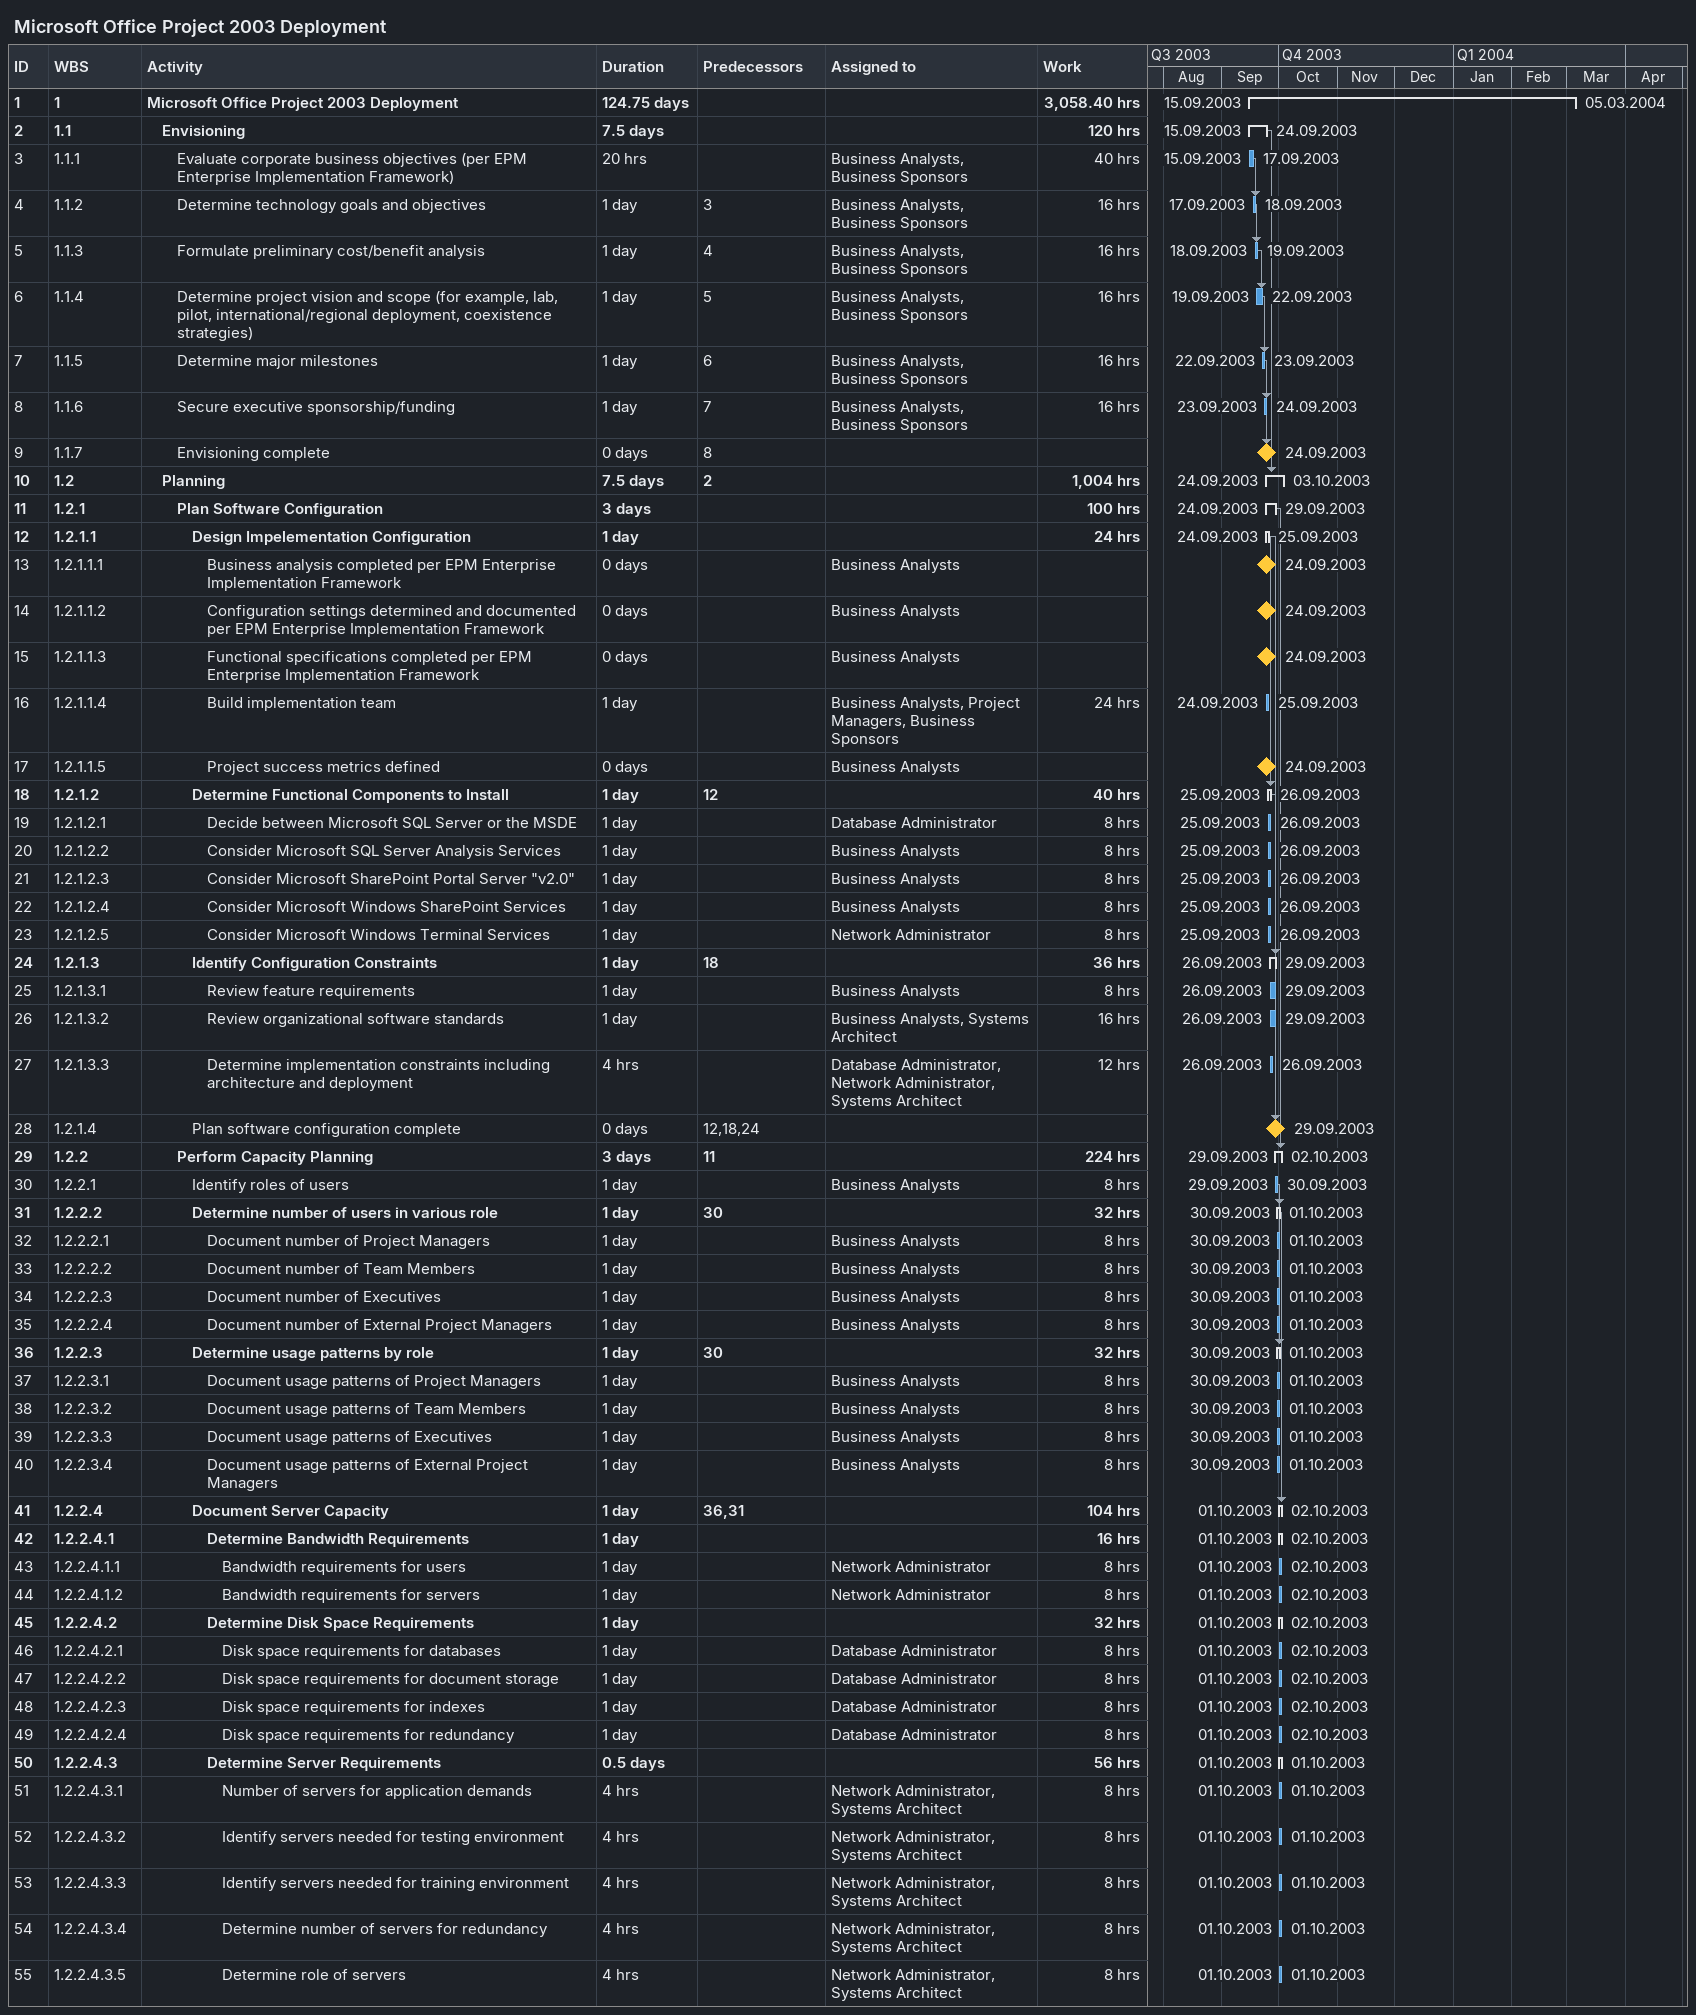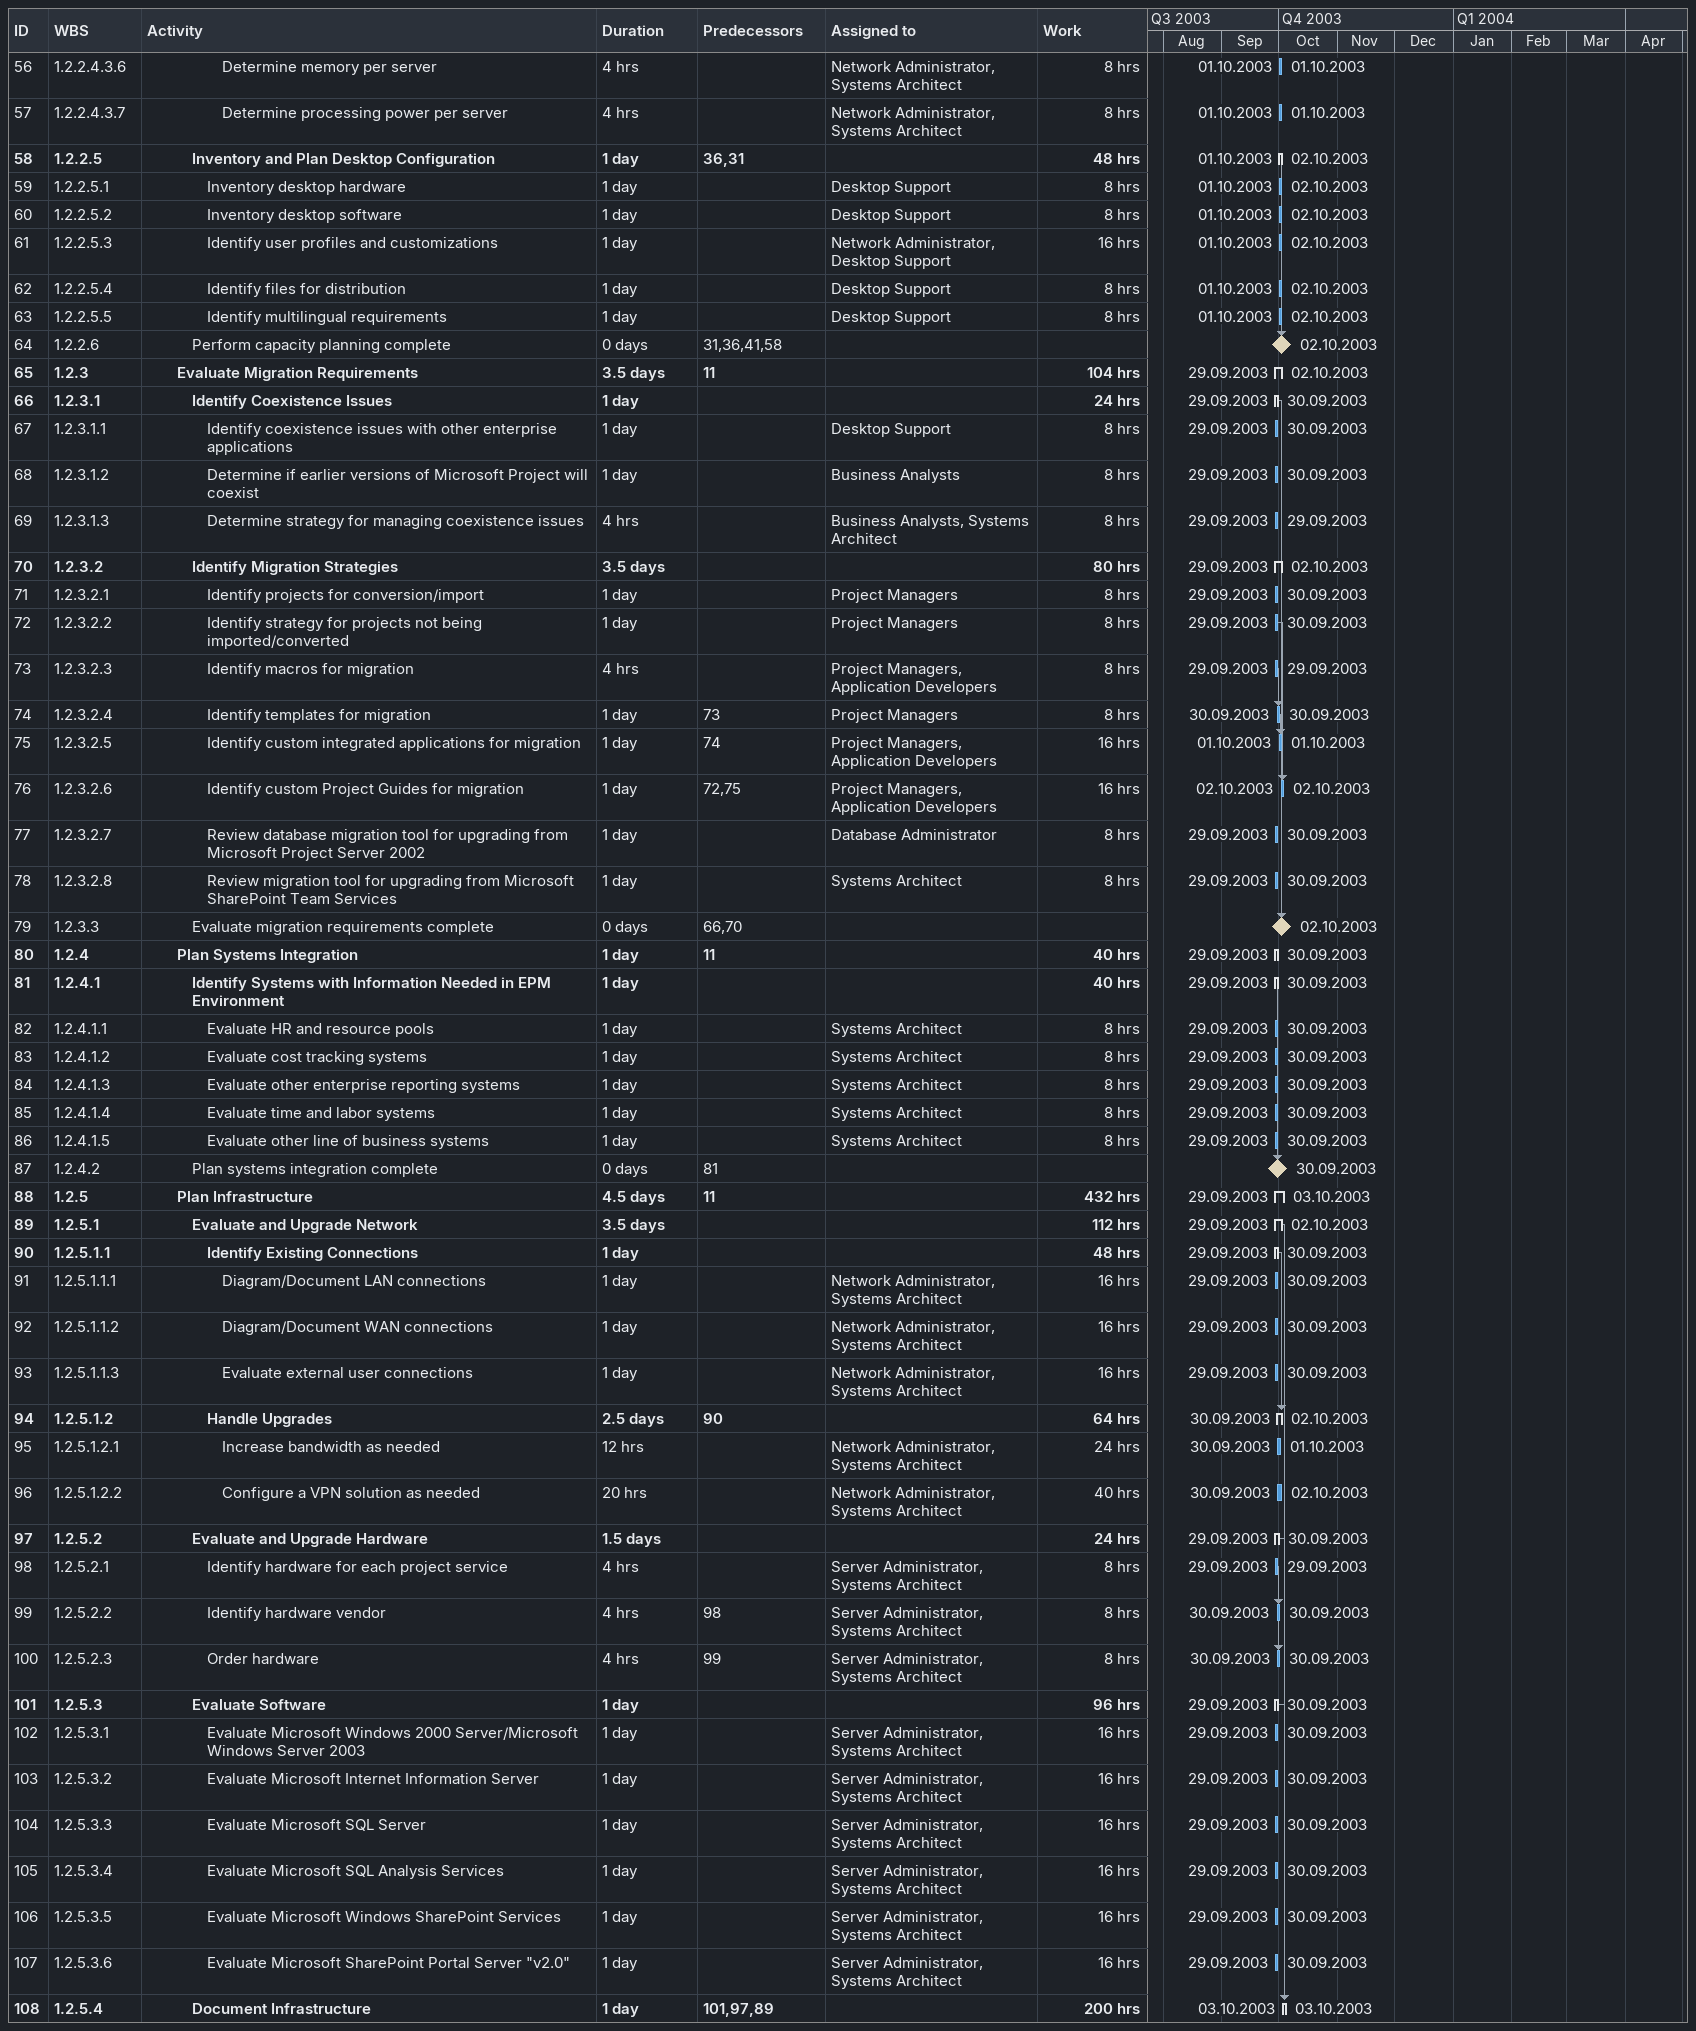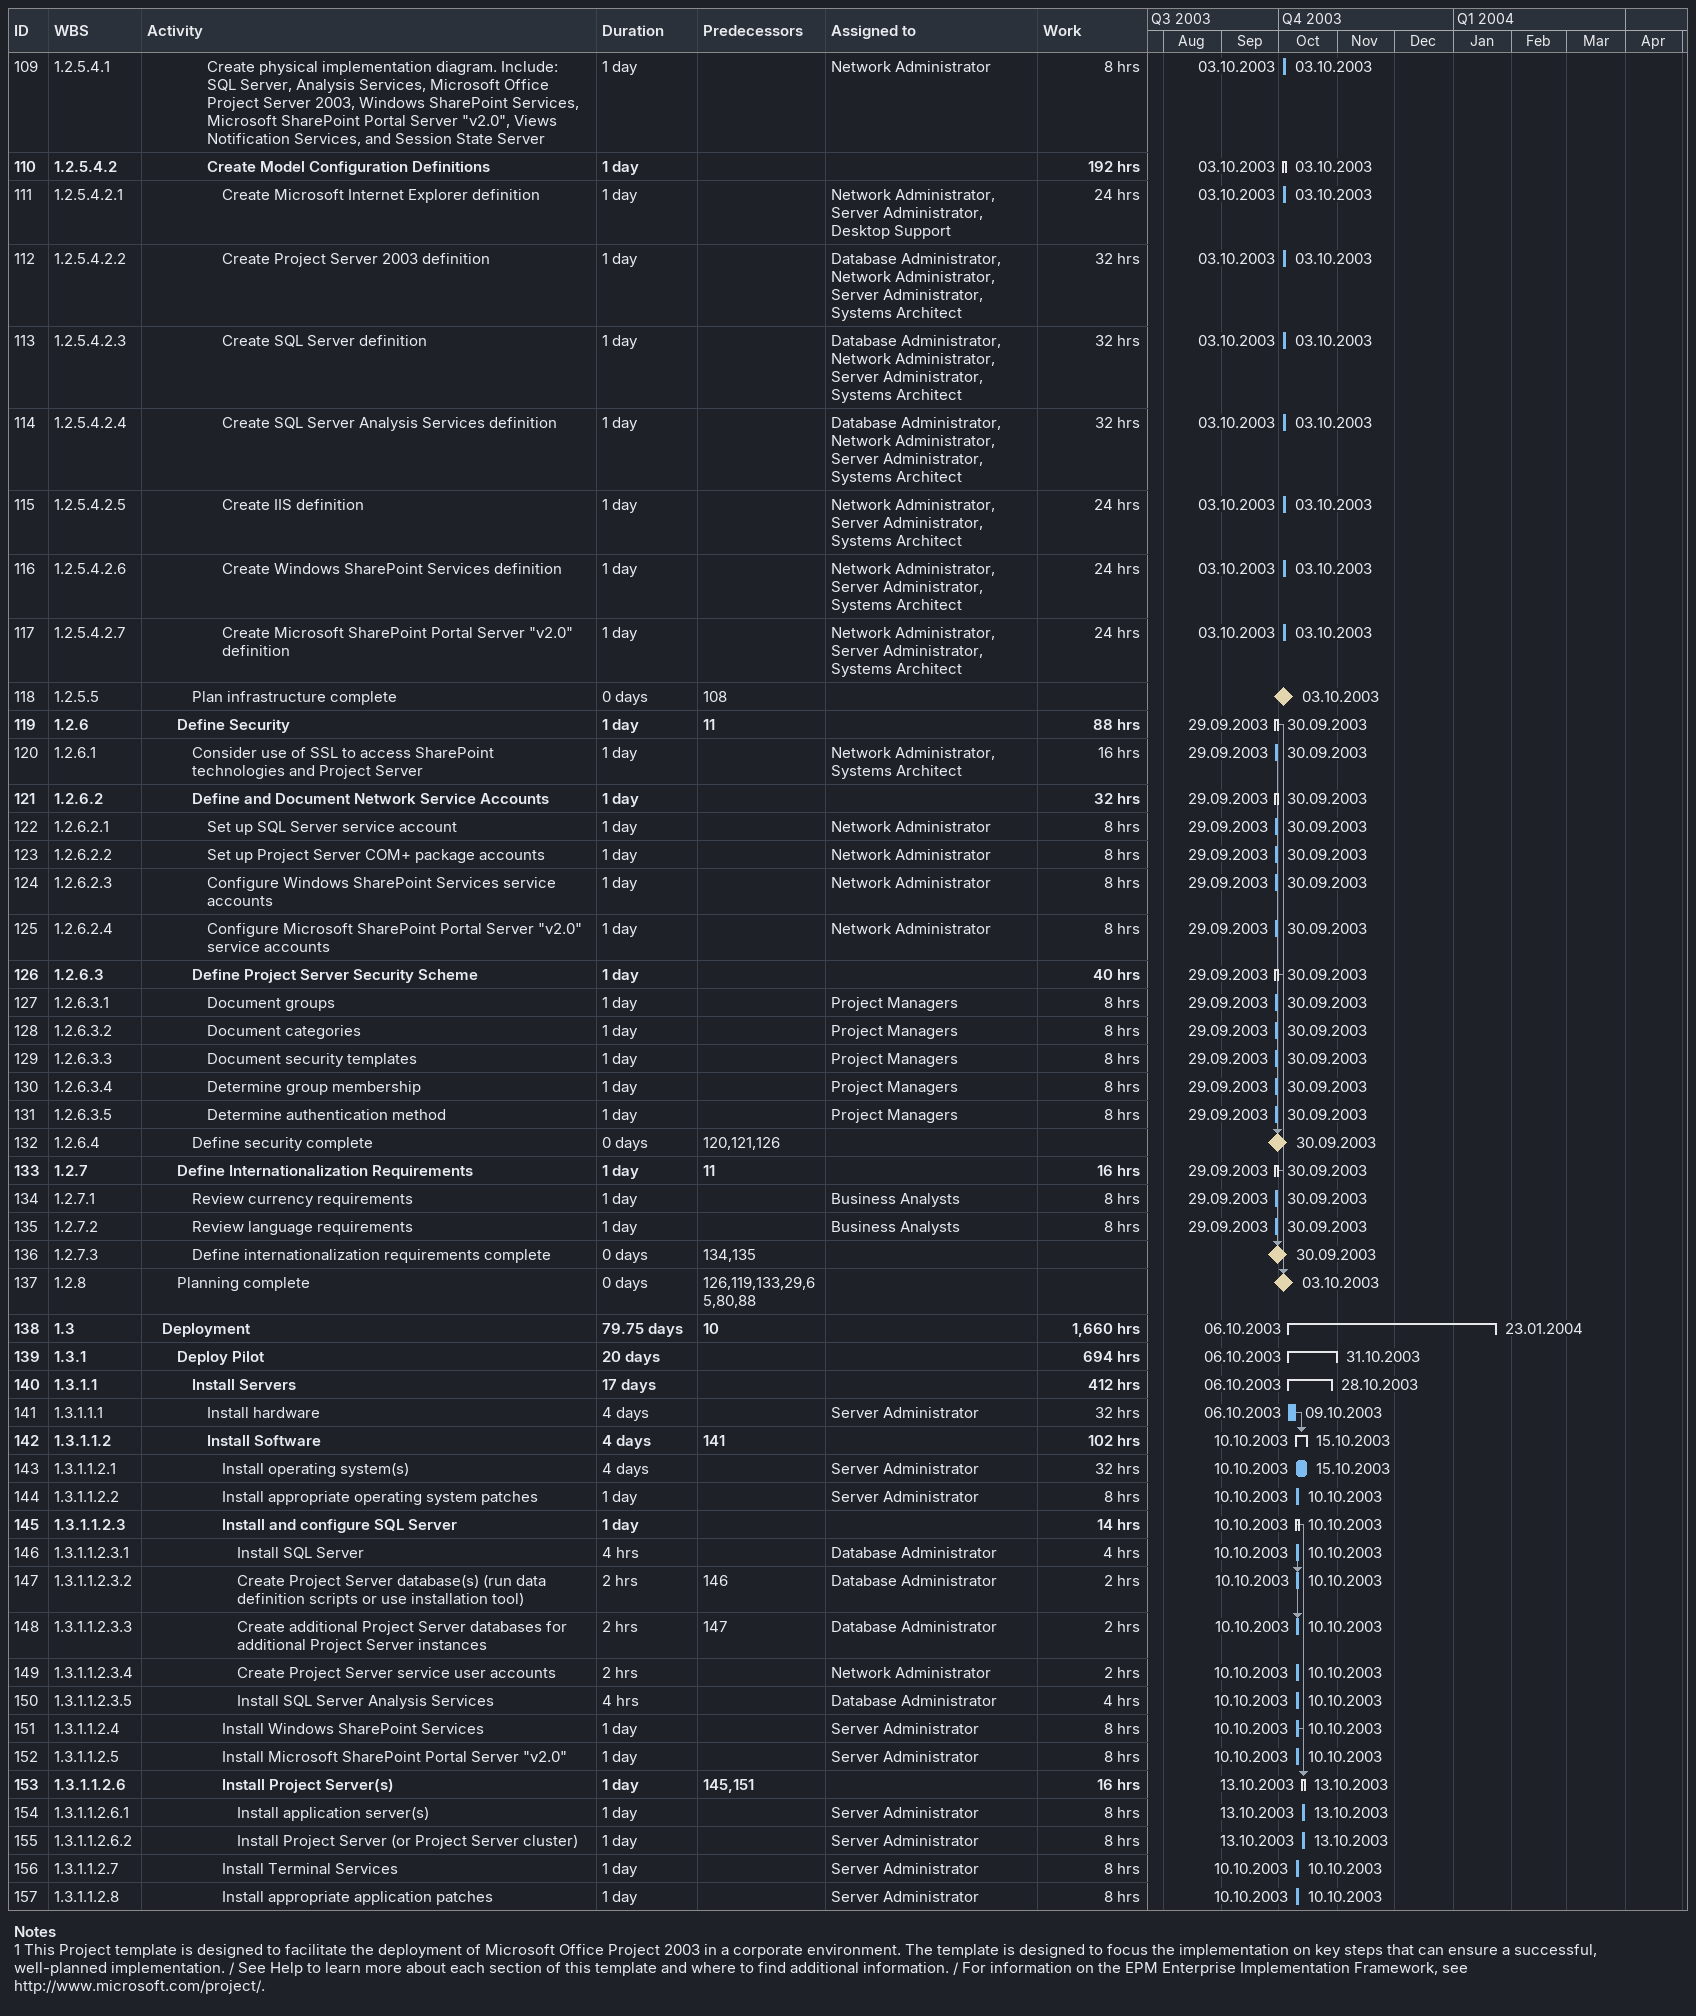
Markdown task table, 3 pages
Microsoft Office Project 2003 Deployment

| ID | WBS | Task | Duration | Start | Finish | Predecessors | Resources | Work (h) |
|---|---|---|---|---|---|---|---|---|
| 1 | 1 | **Microsoft Office Project 2003 Deployment** | 124.75d | 2003-09-15 | 2004-03-05 |  |  | 3058.40 |
| 2 | 1.1 | **Envisioning** | 7.5d | 2003-09-15 | 2003-09-24 |  |  | 120 |
| 3 | 1.1.1 | Evaluate corporate business objectives (per EPM Enterprise Implementation Framework) | 20h | 2003-09-15 | 2003-09-17 |  | Business Analysts, Business Sponsors | 40 |
| 4 | 1.1.2 | Determine technology goals and objectives | 1d | 2003-09-17 | 2003-09-18 | 3 | Business Analysts, Business Sponsors | 16 |
| 5 | 1.1.3 | Formulate preliminary cost/benefit analysis | 1d | 2003-09-18 | 2003-09-19 | 4 | Business Analysts, Business Sponsors | 16 |
| 6 | 1.1.4 | Determine project vision and scope (for example, lab, pilot, international/regional deployment, coexistence strategies) | 1d | 2003-09-19 | 2003-09-22 | 5 | Business Analysts, Business Sponsors | 16 |
| 7 | 1.1.5 | Determine major milestones | 1d | 2003-09-22 | 2003-09-23 | 6 | Business Analysts, Business Sponsors | 16 |
| 8 | 1.1.6 | Secure executive sponsorship/funding | 1d | 2003-09-23 | 2003-09-24 | 7 | Business Analysts, Business Sponsors | 16 |
| 9 | 1.1.7 | Envisioning complete | 0d | 2003-09-24 | 2003-09-24 | 8 |  |  |
| 10 | 1.2 | **Planning** | 7.5d | 2003-09-24 | 2003-10-03 | 2 |  | 1004 |
| 11 | 1.2.1 | **Plan Software Configuration** | 3d | 2003-09-24 | 2003-09-29 |  |  | 100 |
| 12 | 1.2.1.1 | **Design Impelementation Configuration** | 1d | 2003-09-24 | 2003-09-25 |  |  | 24 |
| 13 | 1.2.1.1.1 | Business analysis completed per EPM Enterprise Implementation Framework | 0d | 2003-09-24 | 2003-09-24 |  | Business Analysts |  |
| 14 | 1.2.1.1.2 | Configuration settings determined and documented per EPM Enterprise Implementation Framework | 0d | 2003-09-24 | 2003-09-24 |  | Business Analysts |  |
| 15 | 1.2.1.1.3 | Functional specifications completed per EPM Enterprise Implementation Framework | 0d | 2003-09-24 | 2003-09-24 |  | Business Analysts |  |
| 16 | 1.2.1.1.4 | Build implementation team | 1d | 2003-09-24 | 2003-09-25 |  | Business Analysts, Project Managers, Business Sponsors | 24 |
| 17 | 1.2.1.1.5 | Project success metrics defined | 0d | 2003-09-24 | 2003-09-24 |  | Business Analysts |  |
| 18 | 1.2.1.2 | **Determine Functional Components to Install** | 1d | 2003-09-25 | 2003-09-26 | 12 |  | 40 |
| 19 | 1.2.1.2.1 | Decide between Microsoft SQL Server or the MSDE | 1d | 2003-09-25 | 2003-09-26 |  | Database Administrator | 8 |
| 20 | 1.2.1.2.2 | Consider Microsoft SQL Server Analysis Services | 1d | 2003-09-25 | 2003-09-26 |  | Business Analysts | 8 |
| 21 | 1.2.1.2.3 | Consider Microsoft SharePoint Portal Server "v2.0" | 1d | 2003-09-25 | 2003-09-26 |  | Business Analysts | 8 |
| 22 | 1.2.1.2.4 | Consider Microsoft Windows SharePoint Services | 1d | 2003-09-25 | 2003-09-26 |  | Business Analysts | 8 |
| 23 | 1.2.1.2.5 | Consider Microsoft Windows Terminal Services | 1d | 2003-09-25 | 2003-09-26 |  | Network Administrator | 8 |
| 24 | 1.2.1.3 | **Identify Configuration Constraints** | 1d | 2003-09-26 | 2003-09-29 | 18 |  | 36 |
| 25 | 1.2.1.3.1 | Review feature requirements | 1d | 2003-09-26 | 2003-09-29 |  | Business Analysts | 8 |
| 26 | 1.2.1.3.2 | Review organizational software standards | 1d | 2003-09-26 | 2003-09-29 |  | Business Analysts, Systems Architect | 16 |
| 27 | 1.2.1.3.3 | Determine implementation constraints including architecture and deployment | 4h | 2003-09-26 | 2003-09-26 |  | Database Administrator, Network Administrator, Systems Architect | 12 |
| 28 | 1.2.1.4 | Plan software configuration complete | 0d | 2003-09-29 | 2003-09-29 | 12, 18, 24 |  |  |
| 29 | 1.2.2 | **Perform Capacity Planning** | 3d | 2003-09-29 | 2003-10-02 | 11 |  | 224 |
| 30 | 1.2.2.1 | Identify roles of users | 1d | 2003-09-29 | 2003-09-30 |  | Business Analysts | 8 |
| 31 | 1.2.2.2 | **Determine number of users in various role** | 1d | 2003-09-30 | 2003-10-01 | 30 |  | 32 |
| 32 | 1.2.2.2.1 | Document number of Project Managers | 1d | 2003-09-30 | 2003-10-01 |  | Business Analysts | 8 |
| 33 | 1.2.2.2.2 | Document number of Team Members | 1d | 2003-09-30 | 2003-10-01 |  | Business Analysts | 8 |
| 34 | 1.2.2.2.3 | Document number of Executives | 1d | 2003-09-30 | 2003-10-01 |  | Business Analysts | 8 |
| 35 | 1.2.2.2.4 | Document number of External Project Managers | 1d | 2003-09-30 | 2003-10-01 |  | Business Analysts | 8 |
| 36 | 1.2.2.3 | **Determine usage patterns by role** | 1d | 2003-09-30 | 2003-10-01 | 30 |  | 32 |
| 37 | 1.2.2.3.1 | Document usage patterns of Project Managers | 1d | 2003-09-30 | 2003-10-01 |  | Business Analysts | 8 |
| 38 | 1.2.2.3.2 | Document usage patterns of Team Members | 1d | 2003-09-30 | 2003-10-01 |  | Business Analysts | 8 |
| 39 | 1.2.2.3.3 | Document usage patterns of Executives | 1d | 2003-09-30 | 2003-10-01 |  | Business Analysts | 8 |
| 40 | 1.2.2.3.4 | Document usage patterns of External Project Managers | 1d | 2003-09-30 | 2003-10-01 |  | Business Analysts | 8 |
| 41 | 1.2.2.4 | **Document Server Capacity** | 1d | 2003-10-01 | 2003-10-02 | 36, 31 |  | 104 |
| 42 | 1.2.2.4.1 | **Determine Bandwidth Requirements** | 1d | 2003-10-01 | 2003-10-02 |  |  | 16 |
| 43 | 1.2.2.4.1.1 | Bandwidth requirements for users | 1d | 2003-10-01 | 2003-10-02 |  | Network Administrator | 8 |
| 44 | 1.2.2.4.1.2 | Bandwidth requirements for servers | 1d | 2003-10-01 | 2003-10-02 |  | Network Administrator | 8 |
| 45 | 1.2.2.4.2 | **Determine Disk Space Requirements** | 1d | 2003-10-01 | 2003-10-02 |  |  | 32 |
| 46 | 1.2.2.4.2.1 | Disk space requirements for databases | 1d | 2003-10-01 | 2003-10-02 |  | Database Administrator | 8 |
| 47 | 1.2.2.4.2.2 | Disk space requirements for document storage | 1d | 2003-10-01 | 2003-10-02 |  | Database Administrator | 8 |
| 48 | 1.2.2.4.2.3 | Disk space requirements for indexes | 1d | 2003-10-01 | 2003-10-02 |  | Database Administrator | 8 |
| 49 | 1.2.2.4.2.4 | Disk space requirements for redundancy | 1d | 2003-10-01 | 2003-10-02 |  | Database Administrator | 8 |
| 50 | 1.2.2.4.3 | **Determine Server Requirements** | 0.5d | 2003-10-01 | 2003-10-01 |  |  | 56 |
| 51 | 1.2.2.4.3.1 | Number of servers for application demands | 4h | 2003-10-01 | 2003-10-01 |  | Network Administrator, Systems Architect | 8 |
| 52 | 1.2.2.4.3.2 | Identify servers needed for testing environment | 4h | 2003-10-01 | 2003-10-01 |  | Network Administrator, Systems Architect | 8 |
| 53 | 1.2.2.4.3.3 | Identify servers needed for training environment | 4h | 2003-10-01 | 2003-10-01 |  | Network Administrator, Systems Architect | 8 |
| 54 | 1.2.2.4.3.4 | Determine number of servers for redundancy | 4h | 2003-10-01 | 2003-10-01 |  | Network Administrator, Systems Architect | 8 |
| 55 | 1.2.2.4.3.5 | Determine role of servers | 4h | 2003-10-01 | 2003-10-01 |  | Network Administrator, Systems Architect | 8 |
| 56 | 1.2.2.4.3.6 | Determine memory per server | 4h | 2003-10-01 | 2003-10-01 |  | Network Administrator, Systems Architect | 8 |
| 57 | 1.2.2.4.3.7 | Determine processing power per server | 4h | 2003-10-01 | 2003-10-01 |  | Network Administrator, Systems Architect | 8 |
| 58 | 1.2.2.5 | **Inventory and Plan Desktop Configuration** | 1d | 2003-10-01 | 2003-10-02 | 36, 31 |  | 48 |
| 59 | 1.2.2.5.1 | Inventory desktop hardware | 1d | 2003-10-01 | 2003-10-02 |  | Desktop Support | 8 |
| 60 | 1.2.2.5.2 | Inventory desktop software | 1d | 2003-10-01 | 2003-10-02 |  | Desktop Support | 8 |
| 61 | 1.2.2.5.3 | Identify user profiles and customizations | 1d | 2003-10-01 | 2003-10-02 |  | Network Administrator, Desktop Support | 16 |
| 62 | 1.2.2.5.4 | Identify files for distribution | 1d | 2003-10-01 | 2003-10-02 |  | Desktop Support | 8 |
| 63 | 1.2.2.5.5 | Identify multilingual requirements | 1d | 2003-10-01 | 2003-10-02 |  | Desktop Support | 8 |
| 64 | 1.2.2.6 | Perform capacity planning complete | 0d | 2003-10-02 | 2003-10-02 | 31, 36, 41, 58 |  |  |
| 65 | 1.2.3 | **Evaluate Migration Requirements** | 3.5d | 2003-09-29 | 2003-10-02 | 11 |  | 104 |
| 66 | 1.2.3.1 | **Identify Coexistence Issues** | 1d | 2003-09-29 | 2003-09-30 |  |  | 24 |
| 67 | 1.2.3.1.1 | Identify coexistence issues with other enterprise applications | 1d | 2003-09-29 | 2003-09-30 |  | Desktop Support | 8 |
| 68 | 1.2.3.1.2 | Determine if earlier versions of Microsoft Project will coexist | 1d | 2003-09-29 | 2003-09-30 |  | Business Analysts | 8 |
| 69 | 1.2.3.1.3 | Determine strategy for managing coexistence issues | 4h | 2003-09-29 | 2003-09-29 |  | Business Analysts, Systems Architect | 8 |
| 70 | 1.2.3.2 | **Identify Migration Strategies** | 3.5d | 2003-09-29 | 2003-10-02 |  |  | 80 |
| 71 | 1.2.3.2.1 | Identify projects for conversion/import | 1d | 2003-09-29 | 2003-09-30 |  | Project Managers | 8 |
| 72 | 1.2.3.2.2 | Identify strategy for projects not being imported/converted | 1d | 2003-09-29 | 2003-09-30 |  | Project Managers | 8 |
| 73 | 1.2.3.2.3 | Identify macros for migration | 4h | 2003-09-29 | 2003-09-29 |  | Project Managers, Application Developers | 8 |
| 74 | 1.2.3.2.4 | Identify templates for migration | 1d | 2003-09-30 | 2003-09-30 | 73 | Project Managers | 8 |
| 75 | 1.2.3.2.5 | Identify custom integrated applications for migration | 1d | 2003-10-01 | 2003-10-01 | 74 | Project Managers, Application Developers | 16 |
| 76 | 1.2.3.2.6 | Identify custom Project Guides for migration | 1d | 2003-10-02 | 2003-10-02 | 72, 75 | Project Managers, Application Developers | 16 |
| 77 | 1.2.3.2.7 | Review database migration tool for upgrading from Microsoft Project Server 2002 | 1d | 2003-09-29 | 2003-09-30 |  | Database Administrator | 8 |
| 78 | 1.2.3.2.8 | Review migration tool for upgrading from Microsoft SharePoint Team Services | 1d | 2003-09-29 | 2003-09-30 |  | Systems Architect | 8 |
| 79 | 1.2.3.3 | Evaluate migration requirements complete | 0d | 2003-10-02 | 2003-10-02 | 66, 70 |  |  |
| 80 | 1.2.4 | **Plan Systems Integration** | 1d | 2003-09-29 | 2003-09-30 | 11 |  | 40 |
| 81 | 1.2.4.1 | **Identify Systems with Information Needed in EPM Environment** | 1d | 2003-09-29 | 2003-09-30 |  |  | 40 |
| 82 | 1.2.4.1.1 | Evaluate HR and resource pools | 1d | 2003-09-29 | 2003-09-30 |  | Systems Architect | 8 |
| 83 | 1.2.4.1.2 | Evaluate cost tracking systems | 1d | 2003-09-29 | 2003-09-30 |  | Systems Architect | 8 |
| 84 | 1.2.4.1.3 | Evaluate other enterprise reporting systems | 1d | 2003-09-29 | 2003-09-30 |  | Systems Architect | 8 |
| 85 | 1.2.4.1.4 | Evaluate time and labor systems | 1d | 2003-09-29 | 2003-09-30 |  | Systems Architect | 8 |
| 86 | 1.2.4.1.5 | Evaluate other line of business systems | 1d | 2003-09-29 | 2003-09-30 |  | Systems Architect | 8 |
| 87 | 1.2.4.2 | Plan systems integration complete | 0d | 2003-09-30 | 2003-09-30 | 81 |  |  |
| 88 | 1.2.5 | **Plan Infrastructure** | 4.5d | 2003-09-29 | 2003-10-03 | 11 |  | 432 |
| 89 | 1.2.5.1 | **Evaluate and Upgrade Network** | 3.5d | 2003-09-29 | 2003-10-02 |  |  | 112 |
| 90 | 1.2.5.1.1 | **Identify Existing Connections** | 1d | 2003-09-29 | 2003-09-30 |  |  | 48 |
| 91 | 1.2.5.1.1.1 | Diagram/Document LAN connections | 1d | 2003-09-29 | 2003-09-30 |  | Network Administrator, Systems Architect | 16 |
| 92 | 1.2.5.1.1.2 | Diagram/Document WAN connections | 1d | 2003-09-29 | 2003-09-30 |  | Network Administrator, Systems Architect | 16 |
| 93 | 1.2.5.1.1.3 | Evaluate external user connections | 1d | 2003-09-29 | 2003-09-30 |  | Network Administrator, Systems Architect | 16 |
| 94 | 1.2.5.1.2 | **Handle Upgrades** | 2.5d | 2003-09-30 | 2003-10-02 | 90 |  | 64 |
| 95 | 1.2.5.1.2.1 | Increase bandwidth as needed | 12h | 2003-09-30 | 2003-10-01 |  | Network Administrator, Systems Architect | 24 |
| 96 | 1.2.5.1.2.2 | Configure a VPN solution as needed | 20h | 2003-09-30 | 2003-10-02 |  | Network Administrator, Systems Architect | 40 |
| 97 | 1.2.5.2 | **Evaluate and Upgrade Hardware** | 1.5d | 2003-09-29 | 2003-09-30 |  |  | 24 |
| 98 | 1.2.5.2.1 | Identify hardware for each project service | 4h | 2003-09-29 | 2003-09-29 |  | Server Administrator, Systems Architect | 8 |
| 99 | 1.2.5.2.2 | Identify hardware vendor | 4h | 2003-09-30 | 2003-09-30 | 98 | Server Administrator, Systems Architect | 8 |
| 100 | 1.2.5.2.3 | Order hardware | 4h | 2003-09-30 | 2003-09-30 | 99 | Server Administrator, Systems Architect | 8 |
| 101 | 1.2.5.3 | **Evaluate Software** | 1d | 2003-09-29 | 2003-09-30 |  |  | 96 |
| 102 | 1.2.5.3.1 | Evaluate Microsoft Windows 2000 Server/Microsoft Windows Server 2003 | 1d | 2003-09-29 | 2003-09-30 |  | Server Administrator, Systems Architect | 16 |
| 103 | 1.2.5.3.2 | Evaluate Microsoft Internet Information Server | 1d | 2003-09-29 | 2003-09-30 |  | Server Administrator, Systems Architect | 16 |
| 104 | 1.2.5.3.3 | Evaluate Microsoft SQL Server | 1d | 2003-09-29 | 2003-09-30 |  | Server Administrator, Systems Architect | 16 |
| 105 | 1.2.5.3.4 | Evaluate Microsoft SQL Analysis Services | 1d | 2003-09-29 | 2003-09-30 |  | Server Administrator, Systems Architect | 16 |
| 106 | 1.2.5.3.5 | Evaluate Microsoft Windows SharePoint Services | 1d | 2003-09-29 | 2003-09-30 |  | Server Administrator, Systems Architect | 16 |
| 107 | 1.2.5.3.6 | Evaluate Microsoft SharePoint Portal Server "v2.0" | 1d | 2003-09-29 | 2003-09-30 |  | Server Administrator, Systems Architect | 16 |
| 108 | 1.2.5.4 | **Document Infrastructure** | 1d | 2003-10-03 | 2003-10-03 | 101, 97, 89 |  | 200 |
| 109 | 1.2.5.4.1 | Create physical implementation diagram. Include: SQL Server, Analysis Services, Microsoft Office Project Server 2003, Windows SharePoint Services, Microsoft SharePoint Portal Server "v2.0", Views Notification Services, and Session State Server | 1d | 2003-10-03 | 2003-10-03 |  | Network Administrator | 8 |
| 110 | 1.2.5.4.2 | **Create Model Configuration Definitions** | 1d | 2003-10-03 | 2003-10-03 |  |  | 192 |
| 111 | 1.2.5.4.2.1 | Create Microsoft Internet Explorer definition | 1d | 2003-10-03 | 2003-10-03 |  | Network Administrator, Server Administrator, Desktop Support | 24 |
| 112 | 1.2.5.4.2.2 | Create Project Server 2003 definition | 1d | 2003-10-03 | 2003-10-03 |  | Database Administrator, Network Administrator, Server Administrator, Systems Architect | 32 |
| 113 | 1.2.5.4.2.3 | Create SQL Server definition | 1d | 2003-10-03 | 2003-10-03 |  | Database Administrator, Network Administrator, Server Administrator, Systems Architect | 32 |
| 114 | 1.2.5.4.2.4 | Create SQL Server Analysis Services definition | 1d | 2003-10-03 | 2003-10-03 |  | Database Administrator, Network Administrator, Server Administrator, Systems Architect | 32 |
| 115 | 1.2.5.4.2.5 | Create IIS definition | 1d | 2003-10-03 | 2003-10-03 |  | Network Administrator, Server Administrator, Systems Architect | 24 |
| 116 | 1.2.5.4.2.6 | Create Windows SharePoint Services definition | 1d | 2003-10-03 | 2003-10-03 |  | Network Administrator, Server Administrator, Systems Architect | 24 |
| 117 | 1.2.5.4.2.7 | Create Microsoft SharePoint Portal Server "v2.0" definition | 1d | 2003-10-03 | 2003-10-03 |  | Network Administrator, Server Administrator, Systems Architect | 24 |
| 118 | 1.2.5.5 | Plan infrastructure complete | 0d | 2003-10-03 | 2003-10-03 | 108 |  |  |
| 119 | 1.2.6 | **Define Security** | 1d | 2003-09-29 | 2003-09-30 | 11 |  | 88 |
| 120 | 1.2.6.1 | Consider use of SSL to access SharePoint technologies and Project Server | 1d | 2003-09-29 | 2003-09-30 |  | Network Administrator, Systems Architect | 16 |
| 121 | 1.2.6.2 | **Define and Document Network Service Accounts** | 1d | 2003-09-29 | 2003-09-30 |  |  | 32 |
| 122 | 1.2.6.2.1 | Set up SQL Server service account | 1d | 2003-09-29 | 2003-09-30 |  | Network Administrator | 8 |
| 123 | 1.2.6.2.2 | Set up Project Server COM+ package accounts | 1d | 2003-09-29 | 2003-09-30 |  | Network Administrator | 8 |
| 124 | 1.2.6.2.3 | Configure Windows SharePoint Services service accounts | 1d | 2003-09-29 | 2003-09-30 |  | Network Administrator | 8 |
| 125 | 1.2.6.2.4 | Configure Microsoft SharePoint Portal Server "v2.0" service accounts | 1d | 2003-09-29 | 2003-09-30 |  | Network Administrator | 8 |
| 126 | 1.2.6.3 | **Define Project Server Security Scheme** | 1d | 2003-09-29 | 2003-09-30 |  |  | 40 |
| 127 | 1.2.6.3.1 | Document groups | 1d | 2003-09-29 | 2003-09-30 |  | Project Managers | 8 |
| 128 | 1.2.6.3.2 | Document categories | 1d | 2003-09-29 | 2003-09-30 |  | Project Managers | 8 |
| 129 | 1.2.6.3.3 | Document security templates | 1d | 2003-09-29 | 2003-09-30 |  | Project Managers | 8 |
| 130 | 1.2.6.3.4 | Determine group membership | 1d | 2003-09-29 | 2003-09-30 |  | Project Managers | 8 |
| 131 | 1.2.6.3.5 | Determine authentication method | 1d | 2003-09-29 | 2003-09-30 |  | Project Managers | 8 |
| 132 | 1.2.6.4 | Define security complete | 0d | 2003-09-30 | 2003-09-30 | 120, 121, 126 |  |  |
| 133 | 1.2.7 | **Define Internationalization Requirements** | 1d | 2003-09-29 | 2003-09-30 | 11 |  | 16 |
| 134 | 1.2.7.1 | Review currency requirements | 1d | 2003-09-29 | 2003-09-30 |  | Business Analysts | 8 |
| 135 | 1.2.7.2 | Review language requirements | 1d | 2003-09-29 | 2003-09-30 |  | Business Analysts | 8 |
| 136 | 1.2.7.3 | Define internationalization requirements complete | 0d | 2003-09-30 | 2003-09-30 | 134, 135 |  |  |
| 137 | 1.2.8 | Planning complete | 0d | 2003-10-03 | 2003-10-03 | 126, 119, 133, 29, 65, 80, 88 |  |  |
| 138 | 1.3 | **Deployment** | 79.75d | 2003-10-06 | 2004-01-23 | 10 |  | 1660 |
| 139 | 1.3.1 | **Deploy Pilot** | 20d | 2003-10-06 | 2003-10-31 |  |  | 694 |
| 140 | 1.3.1.1 | **Install Servers** | 17d | 2003-10-06 | 2003-10-28 |  |  | 412 |
| 141 | 1.3.1.1.1 | Install hardware | 4d | 2003-10-06 | 2003-10-09 |  | Server Administrator | 32 |
| 142 | 1.3.1.1.2 | **Install Software** | 4d | 2003-10-10 | 2003-10-15 | 141 |  | 102 |
| 143 | 1.3.1.1.2.1 | Install operating system(s) | 4d | 2003-10-10 | 2003-10-15 |  | Server Administrator | 32 |
| 144 | 1.3.1.1.2.2 | Install appropriate operating system patches | 1d | 2003-10-10 | 2003-10-10 |  | Server Administrator | 8 |
| 145 | 1.3.1.1.2.3 | **Install and configure SQL Server** | 1d | 2003-10-10 | 2003-10-10 |  |  | 14 |
| 146 | 1.3.1.1.2.3.1 | Install SQL Server | 4h | 2003-10-10 | 2003-10-10 |  | Database Administrator | 4 |
| 147 | 1.3.1.1.2.3.2 | Create Project Server database(s) (run data definition scripts or use installation tool) | 2h | 2003-10-10 | 2003-10-10 | 146 | Database Administrator | 2 |
| 148 | 1.3.1.1.2.3.3 | Create additional Project Server databases for additional Project Server instances | 2h | 2003-10-10 | 2003-10-10 | 147 | Database Administrator | 2 |
| 149 | 1.3.1.1.2.3.4 | Create Project Server service user accounts | 2h | 2003-10-10 | 2003-10-10 |  | Network Administrator | 2 |
| 150 | 1.3.1.1.2.3.5 | Install SQL Server Analysis Services | 4h | 2003-10-10 | 2003-10-10 |  | Database Administrator | 4 |
| 151 | 1.3.1.1.2.4 | Install Windows SharePoint Services | 1d | 2003-10-10 | 2003-10-10 |  | Server Administrator | 8 |
| 152 | 1.3.1.1.2.5 | Install Microsoft SharePoint Portal Server "v2.0" | 1d | 2003-10-10 | 2003-10-10 |  | Server Administrator | 8 |
| 153 | 1.3.1.1.2.6 | **Install Project Server(s)** | 1d | 2003-10-13 | 2003-10-13 | 145, 151 |  | 16 |
| 154 | 1.3.1.1.2.6.1 | Install application server(s) | 1d | 2003-10-13 | 2003-10-13 |  | Server Administrator | 8 |
| 155 | 1.3.1.1.2.6.2 | Install Project Server (or Project Server cluster) | 1d | 2003-10-13 | 2003-10-13 |  | Server Administrator | 8 |
| 156 | 1.3.1.1.2.7 | Install Terminal Services | 1d | 2003-10-10 | 2003-10-10 |  | Server Administrator | 8 |
| 157 | 1.3.1.1.2.8 | Install appropriate application patches | 1d | 2003-10-10 | 2003-10-10 |  | Server Administrator | 8 |

Notes
- 1: This Project template is designed to facilitate the deployment of Microsoft Office Project 2003 in a corporate environment. The template is designed to focus the implementation on key steps that can ensure a successful, well-planned implementation. / See Help to learn more about each section of this template and where to find additional information. / For information on the EPM Enterprise Implementation Framework, see http://www.microsoft.com/project/.
